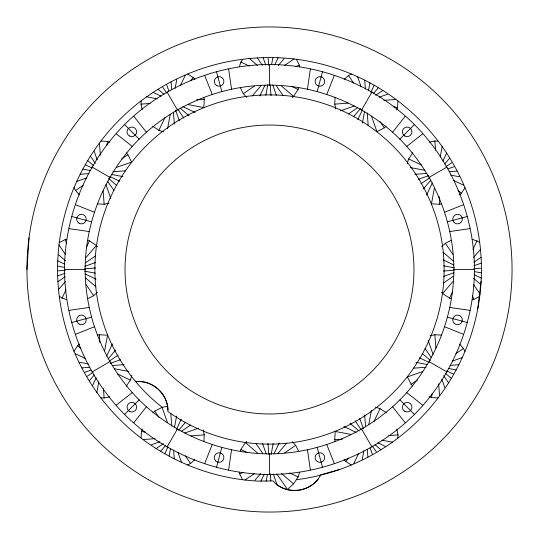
<?xml version="1.0" encoding="UTF-8"?>
<svg xmlns="http://www.w3.org/2000/svg" width="539" height="539" viewBox="0 0 539 539"><rect width="100%" height="100%" fill="white"/><g stroke="black" fill="none" stroke-linecap="round" stroke-linejoin="round"><path stroke-width="0.81" d="M142.188 109.808L140.996 104.142L141.171 100.833M141.083 438.072L141.44 431.463L142.215 429.098M203.91 97.653L204.254 99.27L203.803 107.537L188.212 104.62M203.897 441.475L204.254 434.858L203.23 430.001M335.77 108.999L334.746 104.142L335.103 97.525M335.09 441.347L334.746 439.73L335.197 431.463L350.788 434.38M396.785 109.902L397.56 107.537L397.917 100.928M397.829 438.167L398.004 434.858L396.812 429.192M26.95 269.5L29.025 237.84M64.512 269.5C64.714 215.701 86.651 162.731 124.549 124.549C162.731 86.651 215.701 64.714 269.5 64.512C323.299 64.714 376.269 86.651 414.451 124.549C452.349 162.731 474.286 215.701 474.488 269.5C474.286 323.299 452.349 376.269 414.451 414.451C376.269 452.349 323.299 474.286 269.5 474.488C215.701 474.286 162.731 452.349 124.549 414.451C86.651 376.269 64.714 323.299 64.512 269.5L85.122 269.5C85.303 221.111 105.038 173.47 139.123 139.123C173.47 105.038 221.111 85.303 269.5 85.122C317.889 85.303 365.53 105.038 399.877 139.123C433.962 173.47 453.697 221.111 453.878 269.5C453.697 317.889 433.962 365.53 399.877 399.877C365.53 433.962 317.889 453.697 269.5 453.878C221.111 453.697 173.47 433.962 139.123 399.877C105.038 365.53 85.303 317.889 85.122 269.5M135.154 381.039L135.801 381.72C152.49 379.712 168.592 394.622 167.865 411.419L168.599 412.012A174.616 174.616 0 0 0 443.125 288.062A174.616 174.616 0 0 0 201.007 108.878A174.616 174.616 0 0 0 162.697 407.646M477.749 308.82L481.098 281.304M228.637 469.927L231.581 449.546M307.419 89.454L310.363 69.073M106.756 145.618L107.537 141.44L109.902 142.215M96.804 392.554L98.785 381.969M104.62 350.788L107.537 335.197L99.27 334.746L97.653 335.09M167.568 128.706L170.27 114.288M175.121 88.369L176.752 79.657M169.105 456.115L170.553 448.374M174.414 427.723L176.597 416.054M265.828 95.376L267.849 84.569M271.575 64.667L272.869 57.734M266.131 481.266L267.425 474.333M271.151 454.431L273.172 443.624M362.403 122.946L364.586 111.277M368.447 90.626L369.895 82.885M362.248 459.343L363.879 450.631M368.73 424.712L371.432 410.294M434.38 188.212L431.463 203.803L439.73 204.254L441.347 203.91M440.215 157.031L442.196 146.446M429.098 396.785L431.463 397.56L432.244 393.382M216.442 467.502L221.778 447.599M317.222 91.401L322.558 71.498M126.241 386.328L130.317 380.083L131.86 375.36M239.35 66.762L240.893 62.039L242.698 59.263M292.354 97.498L293.587 96.393L298.107 89.454L298.626 87.877M240.374 451.123L240.893 449.546L245.413 442.607L246.646 441.502M276.729 473.815L287.422 489.425L293.587 483.901L298.107 476.961L299.65 472.238M407.14 163.64L408.683 158.917L412.759 152.672M326.681 94.615L334.321 75.494M204.679 463.506L212.319 444.385M59.263 296.302L62.039 298.107L66.054 289.733M86.53 246.997L89.454 240.893L87.877 240.374M163.64 131.86L158.917 130.317L165.062 117.489M180.538 85.175L185.18 75.5M92.364 385.863L96.171 377.92M106.574 356.212L112.489 343.875M259.805 95.976L264.959 85.223M274.701 64.889L278.131 57.74M164.705 453.825L168.08 446.77M176.502 429.199L181.252 419.288M357.748 119.712L362.498 109.801M370.92 92.23L374.295 85.175M260.869 481.26L264.299 474.111M274.041 453.777L279.195 443.024M426.511 195.125L432.426 182.788M442.829 161.08L446.636 153.137M353.82 463.5L358.462 453.825M373.938 421.511L380.083 408.683L375.36 407.14M451.123 298.626L449.546 298.107L452.47 292.003M472.946 249.267L476.961 240.893L479.737 242.698M167.002 447.026L177.311 429.179M361.689 109.821L371.998 91.974M296.288 479.73A211.928 211.928 0 0 0 445.659 151.675A211.928 211.928 0 0 0 85.425 164.476A211.928 211.928 0 0 0 257.696 481.098L273.125 480.95C285.623 495.9 312.418 492.424 320.671 474.771L339.57 469.509M73.998 351.28L77.616 345.735L79.469 344.071M459.531 194.929L461.384 193.265L465.002 187.72M133.894 422.643L146.635 406.467M392.365 132.533L405.106 116.357M190.503 80.843L193.265 77.616L194.929 79.469M58.414 289.719L65.421 281.54M86.072 257.46L96.393 245.413L97.498 246.646M252.171 95.969L261.172 85.465M278.326 65.448L284.1 58.717M89.245 380.911L94.372 374.935M108.043 358.981L115.77 349.966M353.382 116.869L360.537 108.521M373.217 93.725L378.304 87.79M160.696 451.21L165.783 445.275M178.463 430.479L185.618 422.131M423.23 189.034L430.957 180.019M444.628 164.065L449.755 158.089M254.9 480.283L260.674 473.552M277.828 453.535L286.829 443.031M441.502 292.354L442.607 293.587L452.928 281.54M473.579 257.46L480.586 249.281M344.071 459.531L345.735 461.384L348.497 458.157M124.549 414.451L139.123 399.877M399.877 139.123L414.451 124.549M87.763 298.673L93.671 295.675L97.37 292.354M344.138 79.401L348.457 75.527L351.408 74.032M371.647 116.667L376.916 131.624L384.3 127.878L386.146 126.22M152.854 412.78L154.7 411.122L162.084 407.376L167.757 406.177M187.592 464.968L190.543 463.473L194.862 459.599M441.63 246.646L445.329 243.325L451.237 240.327M406.467 146.635L422.643 133.894M116.357 405.106L132.533 392.365M74.032 187.592L75.527 190.543L83.195 185.295M121.598 158.998L127.878 154.7L126.22 152.854M246.646 97.37L243.325 93.671L254.381 86.099M284.619 65.394L294.132 58.879M57.916 281.708L65.185 276.729M85.681 262.702L95.639 255.877M348.544 113.911L357.707 107.638M375.676 95.336L382.852 90.424M87.264 376.269L93.038 372.314M109.107 361.305L118.182 355.093M420.818 183.907L429.893 177.695M445.962 166.686L451.736 162.731M156.148 448.576L163.324 443.664M181.293 431.362L190.456 425.089M443.361 283.123L453.319 276.298M473.815 262.271L481.084 257.292M244.868 480.121L254.381 473.606M284.619 452.901L295.675 445.329L292.354 441.63M412.78 386.146L411.122 384.3L417.402 380.002M455.805 353.705L463.473 348.457L464.968 351.408M91.974 371.998L109.821 361.689M429.179 177.311L447.026 167.002M59.303 242.577L65.212 239.579L66.829 239.235M472.171 299.765L473.788 299.421L479.697 296.423M75.494 334.321L94.615 326.681M444.385 212.319L463.506 204.679M295.412 66.62L299.421 65.212L299.765 66.829M76.585 181.468L86.745 177.89M116.667 167.353L131.624 162.084L127.878 154.7M340.466 110.832L354.305 105.954M379.173 97.195L387.534 94.251M57.686 275.86L65.118 273.246M84.933 266.266L95.356 262.594M418.459 179.258L428.828 175.606M447.929 168.882L454.579 166.538M84.421 372.462L91.071 370.118M110.172 363.394L120.541 359.742M443.644 276.406L454.067 272.734M473.882 265.754L481.314 263.14M151.466 444.749L159.827 441.805M184.695 433.046L198.534 428.168M422.333 371.647L407.376 376.916L411.122 384.3M452.255 361.11L462.415 357.532M239.235 472.171L239.579 473.788L243.588 472.38M71.498 322.558L91.401 317.222M447.599 221.778L467.502 216.442M97.525 203.897L104.142 204.254L108.999 203.23M429.192 142.188L434.858 140.996L438.167 141.171M100.833 397.829L104.142 398.004L109.808 396.812M430.001 335.77L434.858 334.746L441.475 335.103M449.546 231.581L469.927 228.637M69.073 310.363L89.454 307.419M140.996 104.142L150.26 103.427M196.668 99.856L204.254 99.27M334.746 104.142L348.106 103.111M383.829 100.362L395.35 99.472M80.156 174.279L88.942 173.605M112.941 171.759L125.749 170.775M414.929 174.346L426.821 173.43M449.297 171.698L457.207 171.092M58.293 270.841L65.273 270.308M84.697 268.813L95.652 267.971M443.348 271.029L454.303 270.187M473.727 268.692L480.707 268.159M81.793 367.908L89.703 367.302M112.179 365.57L124.071 364.654M413.251 368.225L426.059 367.241M450.058 365.395L458.844 364.721M143.65 439.528L155.171 438.638M190.894 435.889L204.254 434.858M334.746 439.73L342.332 439.144M388.74 435.573L398.004 434.858M453.878 269.5L474.488 269.5M100.928 141.083L107.537 141.44M431.463 397.56L438.072 397.917M69.073 228.637L89.454 231.581M449.546 307.419L469.927 310.363M393.382 106.756L397.56 107.537M146.446 96.804L157.031 98.785M410.294 167.568L424.712 170.27M450.631 175.121L459.343 176.752M82.885 169.105L90.626 170.553M111.277 174.414L122.946 176.597M443.624 265.828L454.431 267.849M474.333 271.575L481.266 272.869M57.734 266.131L64.667 267.425M84.569 271.151L95.376 273.172M416.054 362.403L427.723 364.586M448.374 368.447L456.115 369.895M79.657 362.248L88.369 363.879M114.288 368.73L128.706 371.432M381.969 440.215L392.554 442.196M141.44 431.463L145.618 432.244M71.498 216.442L91.401 221.778M447.599 317.222L467.502 322.558M472.238 239.35L476.961 240.893M62.039 298.107L66.762 299.65M444.385 326.681L463.506 334.321M75.494 204.679L94.615 212.319M240.893 62.039L249.267 66.054M292.003 86.53L298.107 89.454M408.683 158.917L421.511 165.062M453.825 180.538L463.5 185.18M153.137 92.364L161.08 96.171M182.788 106.574L195.125 112.489M443.024 259.805L453.777 264.959M474.111 274.701L481.26 278.131M85.175 164.705L92.23 168.08M109.801 176.502L119.712 181.252M419.288 357.748L429.199 362.498M446.77 370.92L453.825 374.295M57.74 260.869L64.889 264.299M85.223 274.041L95.976 279.195M343.875 426.511L356.212 432.426M377.92 442.829L385.863 446.636M75.5 353.82L85.175 358.462M117.489 373.938L130.317 380.083M240.893 449.546L246.997 452.47M289.733 472.946L298.107 476.961M91.974 167.002L109.821 177.311M429.179 361.689L447.026 371.998M187.72 73.998L193.265 77.616M442.607 293.587L449.546 298.107M152.672 126.241L158.917 130.317M380.083 408.683L386.328 412.759M89.454 240.893L96.393 245.413M345.735 461.384L351.28 465.002M116.357 133.894L132.533 146.635M406.467 392.365L422.643 405.106M458.157 190.503L461.384 193.265M249.281 58.414L257.46 65.421M281.54 86.072L293.587 96.393M443.031 252.171L453.535 261.172M473.552 278.326L480.283 284.1M158.089 89.245L164.065 94.372M180.019 108.043L189.034 115.77M422.131 353.382L430.479 360.537M445.275 373.217L451.21 378.304M87.79 160.696L93.725 165.783M108.521 178.463L116.869 185.618M349.966 423.23L358.981 430.957M374.935 444.628L380.911 449.755M58.717 254.9L65.448 260.674M85.465 277.828L95.969 286.829M245.413 442.607L257.46 452.928M281.54 473.579L293.587 483.901M77.616 345.735L80.843 348.497M124.549 124.549L139.123 139.123M399.877 399.877L414.451 414.451M459.599 344.138L463.473 348.457M75.527 190.543L79.401 194.862M392.365 406.467L405.106 422.643M133.894 116.357L146.635 132.533M348.457 75.527L353.705 83.195M380.002 121.598L384.3 127.878M445.329 243.325L452.901 254.381M473.606 284.619L480.121 294.132M257.292 57.916L262.271 65.185M276.298 85.681L283.123 95.639M425.089 348.544L431.362 357.707M443.664 375.676L448.576 382.852M162.731 87.264L166.686 93.038M177.695 109.107L183.907 118.182M355.093 420.818L361.305 429.893M372.314 445.962L376.269 451.736M90.424 156.148L95.336 163.324M107.638 181.293L113.911 190.456M255.877 443.361L262.702 453.319M58.879 244.868L65.394 254.381M86.099 284.619L93.671 295.675M154.7 411.122L158.998 417.402M185.295 455.805L190.543 463.473M167.002 91.974L177.311 109.821M361.689 429.179L371.998 447.026M296.423 59.303L299.421 65.212M240.327 87.763L243.325 93.671M295.675 445.329L298.673 451.237M239.579 473.788L242.577 479.697M204.679 75.494L212.319 94.615M326.681 444.385L334.321 463.506M472.38 295.412L473.788 299.421M357.532 76.585L361.11 86.745M428.168 340.466L433.046 354.305M441.805 379.173L444.749 387.534M263.14 57.686L265.754 65.118M272.734 84.933L276.406 95.356M359.742 418.459L363.394 428.828M370.118 447.929L372.462 454.579M166.538 84.421L168.882 91.071M175.606 110.172L179.258 120.541M262.594 443.644L266.266 454.067M273.246 473.882L276.952 484.413M94.251 151.466L97.195 159.827M105.954 184.695L110.832 198.534M162.084 407.376L167.353 422.333M177.89 452.255L181.468 462.415M65.212 239.579L66.62 243.588M216.442 71.498L221.778 91.401M317.222 447.599L322.558 467.502M307.419 449.546L310.363 469.927M228.637 69.073L231.581 89.454M434.858 140.996L435.573 150.26M439.144 196.668L439.73 204.254M434.858 334.746L435.889 348.106M438.638 383.829L439.528 395.35M364.721 80.156L365.395 88.942M367.241 112.941L368.225 125.749M364.654 414.929L365.57 426.821M367.302 449.297L367.908 457.207M268.159 58.293L268.692 65.273M270.187 84.697L271.029 95.652M267.971 443.348L268.813 454.303M270.308 473.727L270.841 480.707M171.092 81.793L171.698 89.703M173.43 112.179L174.346 124.071M170.775 413.251L171.759 426.059M173.605 450.058L174.279 458.844M99.472 143.65L100.362 155.171M103.111 190.894L104.142 204.254M99.27 334.746L99.856 342.332M103.427 388.74L104.142 398.004M269.5 64.512L269.5 85.122M269.5 453.878L269.5 474.488M137.196 381.484A29.685 29.685 0 0 1 168 410.004M318.246 478.969A29.685 29.685 0 0 1 276.628 484.446M186.022 387.4A144.459 144.459 0 0 0 413.346 282.847A144.459 144.459 0 0 0 209.132 138.253A144.459 144.459 0 0 0 186.022 387.4M317.491 461.701A4.79 4.79 0 0 0 324.68 457.55A4.79 4.79 0 0 0 317.491 453.4A4.79 4.79 0 0 0 317.491 461.701M215.721 460.939A4.79 4.79 0 0 0 223.739 458.79A4.79 4.79 0 0 0 217.871 452.922A4.79 4.79 0 0 0 215.721 460.939M216.718 85.6A4.79 4.79 0 0 0 223.901 81.45A4.79 4.79 0 0 0 216.718 77.299A4.79 4.79 0 0 0 216.718 85.6M79.051 324.04A4.79 4.79 0 0 0 86.24 319.89A4.79 4.79 0 0 0 79.051 315.739A4.79 4.79 0 0 0 79.051 324.04M129.441 411.311A4.79 4.79 0 0 0 136.63 407.161A4.79 4.79 0 0 0 129.441 403.01A4.79 4.79 0 0 0 129.441 411.311M79.051 223.261A4.79 4.79 0 0 0 86.24 219.11A4.79 4.79 0 0 0 79.051 214.96A4.79 4.79 0 0 0 79.051 223.261M317.491 85.6A4.79 4.79 0 0 0 324.68 81.45A4.79 4.79 0 0 0 317.491 77.299A4.79 4.79 0 0 0 317.491 85.6M129.441 135.99A4.79 4.79 0 0 0 136.63 131.839A4.79 4.79 0 0 0 129.441 127.689A4.79 4.79 0 0 0 129.441 135.99M404.769 135.99A4.79 4.79 0 0 0 411.951 131.839A4.79 4.79 0 0 0 404.769 127.689A4.79 4.79 0 0 0 404.769 135.99M454.161 323.279A4.79 4.79 0 0 0 462.179 321.129A4.79 4.79 0 0 0 456.311 315.261A4.79 4.79 0 0 0 454.161 323.279M404.769 411.311A4.79 4.79 0 0 0 411.951 407.161A4.79 4.79 0 0 0 404.769 403.01A4.79 4.79 0 0 0 404.769 411.311M454.161 222.499A4.79 4.79 0 0 0 462.179 220.35A4.79 4.79 0 0 0 456.311 214.482A4.79 4.79 0 0 0 454.161 222.499M148.225 479.555A242.55 242.55 0 0 0 512.05 269.5A242.55 242.55 0 0 0 148.225 59.445A242.55 242.55 0 0 0 148.225 479.555"/></g></svg>
